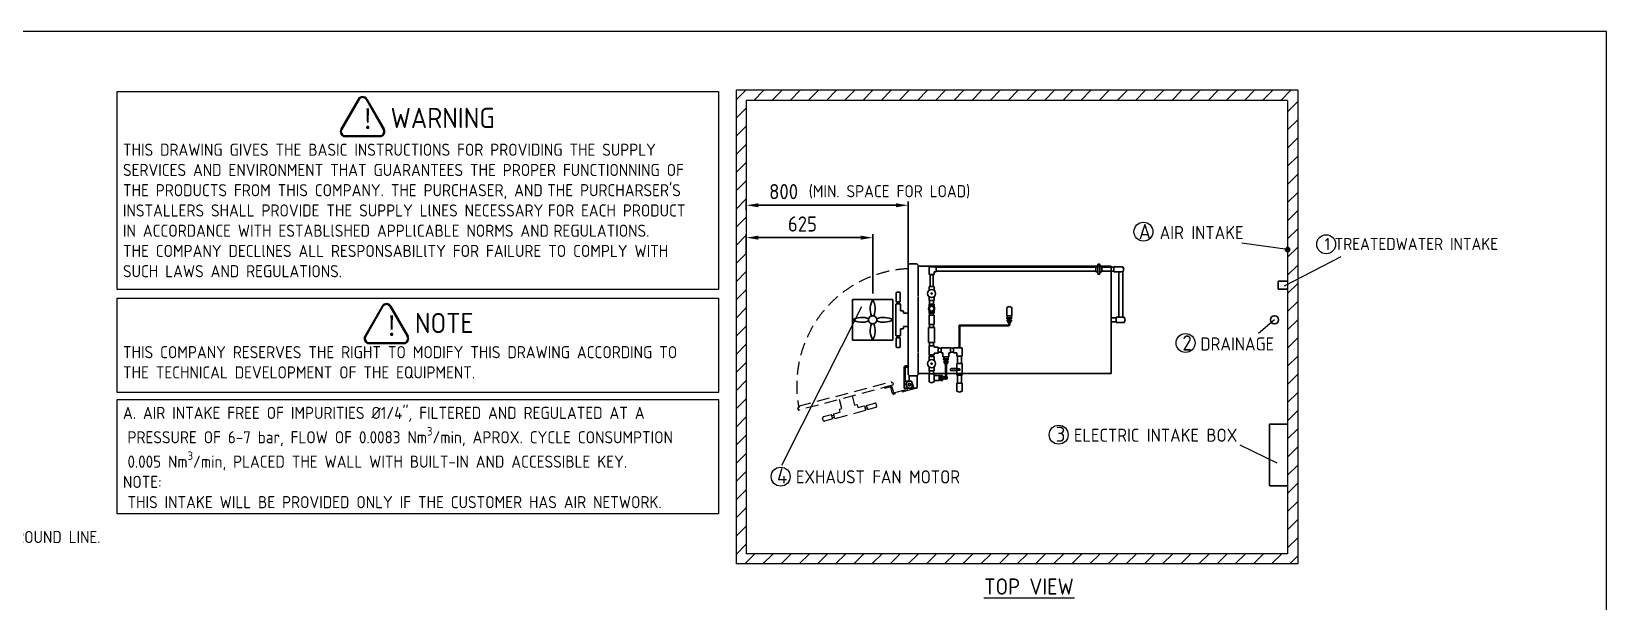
# Model space of a CAD drawing. Header units: millimetres. Extents: x -225174 to -213454, y -21849 to -13609.
# Drawn here: x -221238 to -213454, y -16425 to -13609 of the extents above; entities that cross this region are included whole.
import ezdxf

# ---------------------------------------------------------------- set-up
doc = ezdxf.new("R2010")
doc.units = ezdxf.units.MM
doc.linetypes.add('HIDDEN', pattern=[9.525, 6.35, -3.175])
doc.layers.get('0').update_dxf_attribs({"lineweight": 25})
for name, color, linetype, lineweight in [('D', 3, 'Continuous', 13), ('F', 7, 'Continuous', 15), ('H', 2, 'HIDDEN', 15), ('S', 4, 'Continuous', 15)]:
    doc.layers.add(name, color=color, linetype=linetype, lineweight=lineweight)
doc.styles.get("Standard").update_dxf_attribs({"font": 'KAIU.TTF'})
doc.styles.add('STU25', font='isocp2.shx')
doc.dimstyles.new('STU25', dxfattribs={"dimscale": 30, "dimtxt": 2.5, "dimasz": 2, "dimexe": 0.6, "dimexo": 1, "dimgap": 1, "dimtad": 1, "dimdsep": 46, "dimtxsty": 'STU25', "dimcen": 2, "dimazin": 2, "dimtfac": 1, "dimtmove": 0, "dimatfit": 3, "dimfxl": 0, "dimtolj": 1, "dimtzin": 0, "dimarcsym": 0})

# ---------------------------------------------------------------- blocks, each defined once
blk = doc.blocks.new('521245')
at = {"layer": 'D'}
h = blk.add_hatch(color=11, dxfattribs=at)
edge = h.paths.add_edge_path()
edge.add_line((-242346.7, -14322.6), (-242432.1, -14470.5))
edge.add_arc((-242410.4, -14483), 25, 150, 270)
edge.add_line((-242410.4, -14508), (-242239.7, -14508))
edge.add_arc((-242239.7, -14483), 25, 270, 390)
edge.add_line((-242218.1, -14470.5), (-242303.4, -14322.6))
edge.add_arc((-242325.1, -14335.1), 25, 30, 150)
edge = h.paths.add_edge_path(flags=16)
edge.add_arc((-242325.1, -14335.1), 20, 30, 150)
edge.add_line((-242342.4, -14325.1), (-242427.7, -14473))
edge.add_arc((-242410.4, -14483), 20, 150, 270)
edge.add_line((-242410.4, -14503), (-242239.7, -14503))
edge.add_arc((-242239.7, -14483), 20, 270, 390)
edge.add_line((-242222.4, -14473), (-242307.7, -14325.1))
at = {"layer": 'D', "color": 11}
for p, q in [((-242346.7, -14322.6), (-242432.1, -14470.5)), ((-242342.4, -14325.1), (-242427.7, -14473)), ((-242307.7, -14325.1), (-242222.4, -14473)), ((-242303.4, -14322.6), (-242218.1, -14470.5)), ((-242410.4, -14503), (-242239.7, -14503)), ((-242410.4, -14508), (-242239.7, -14508))]:
    blk.add_line(p, q, dxfattribs=at)
for centre, radius, start, end in [((-242325.1, -14335.1), 25, 30, 150), ((-242325.1, -14335.1), 20, 30, 150), ((-242410.4, -14483), 25, 150, 270), ((-242410.4, -14483), 20, 150, 270), ((-242239.7, -14483), 25, 270, 30), ((-242239.7, -14483), 20, 270, 30)]:
    blk.add_arc(centre, radius, start, end, dxfattribs=at)
at = {"layer": 'D', "color": 11, "insert": (-242333.4, -14369.8), "char_height": 100, "attachment_point": 1, "style": 'STU25'}
blk.add_mtext('{\\f標楷體|b0|i0|c136|p65;!}', dxfattribs=at)
blk = doc.blocks.new('541')
at = {"layer": 'D'}
h = blk.add_hatch(color=11, dxfattribs=at)
edge = h.paths.add_edge_path()
edge.add_line((-239711.4, -15363.8), (-239796.8, -15511.7))
edge.add_arc((-239775.1, -15524.2), 25, 150, 270)
edge.add_line((-239775.1, -15549.2), (-239604.4, -15549.2))
edge.add_arc((-239604.4, -15524.2), 25, 270, 390)
edge.add_line((-239582.8, -15511.7), (-239668.1, -15363.8))
edge.add_arc((-239689.8, -15376.3), 25, 30, 150)
edge = h.paths.add_edge_path(flags=16)
edge.add_arc((-239689.8, -15376.3), 20, 30, 150)
edge.add_line((-239707.1, -15366.3), (-239792.5, -15514.2))
edge.add_arc((-239775.1, -15524.2), 20, 150, 270)
edge.add_line((-239775.1, -15544.2), (-239604.4, -15544.2))
edge.add_arc((-239604.4, -15524.2), 20, 270, 390)
edge.add_line((-239587.1, -15514.2), (-239672.5, -15366.3))
at = {"layer": 'D', "color": 11}
for p, q in [((-239711.4, -15363.8), (-239796.8, -15511.7)), ((-239707.1, -15366.3), (-239792.5, -15514.2)), ((-239672.5, -15366.3), (-239587.1, -15514.2)), ((-239668.1, -15363.8), (-239582.8, -15511.7)), ((-239775.1, -15544.2), (-239604.4, -15544.2)), ((-239775.1, -15549.2), (-239604.4, -15549.2))]:
    blk.add_line(p, q, dxfattribs=at)
for centre, radius, start, end in [((-239689.8, -15376.3), 25, 30, 150), ((-239689.8, -15376.3), 20, 30, 150), ((-239775.1, -15524.2), 25, 150, 270), ((-239775.1, -15524.2), 20, 150, 270), ((-239604.4, -15524.2), 25, 270, 30), ((-239604.4, -15524.2), 20, 270, 30)]:
    blk.add_arc(centre, radius, start, end, dxfattribs=at)
at = {"layer": 'D', "color": 11, "insert": (-239698.1, -15411.1), "char_height": 100, "attachment_point": 1, "style": 'STU25'}
blk.add_mtext('{\\f標楷體|b0|i0|c136|p65;!}', dxfattribs=at)
blk = doc.blocks.new('*D12')
at = {"layer": 'D', "color": 0, "lineweight": -2}
for p, q in [((-217705.5, -14491.5), (-217705.5, -14449.3)), ((-216965.5, -14467.3), (-217645.5, -14467.3)), ((-216905.5, -14786.6), (-216905.5, -14449.3))]:
    blk.add_line(p, q, dxfattribs=at)
at = {"layer": 'D', "color": 0}
for points in [[(-217645.5, -14457.3), (-217645.5, -14477.3), (-217705.5, -14467.3)], [(-216965.5, -14477.3), (-216965.5, -14457.3), (-216905.5, -14467.3)]]:
    blk.add_solid(points, dxfattribs=at)
at = {"layer": 'Defpoints', "color": 0}
for p in [(-217705.5, -14467.3), (-217705.5, -14521.5), (-216905.5, -14816.6)]:
    blk.add_point(p, dxfattribs=at)
at = {"layer": 'D', "color": 0, "insert": (-217520.9, -14399.8), "char_height": 75, "attachment_point": 5, "style": 'STU25'}
blk.add_mtext('\\A1;800', dxfattribs=at)
blk = doc.blocks.new('*D13')
at = {"layer": 'D', "color": 0, "linetype": 'Continuous', "lineweight": -2}
for p, q in [((-217705.5, -14707.8), (-217705.5, -14609.3)), ((-217140.5, -14627.3), (-217645.5, -14627.3)), ((-217080.5, -14903.3), (-217080.5, -14609.3))]:
    blk.add_line(p, q, dxfattribs=at)
at = {"layer": 'D', "color": 0}
for points in [[(-217645.5, -14617.3), (-217645.5, -14637.3), (-217705.5, -14627.3)], [(-217140.5, -14637.3), (-217140.5, -14617.3), (-217080.5, -14627.3)]]:
    blk.add_solid(points, dxfattribs=at)
at = {"layer": 'Defpoints', "color": 0}
for p in [(-217705.5, -14627.3), (-217705.5, -14737.8), (-217080.5, -14933.3)]:
    blk.add_point(p, dxfattribs=at)
at = {"layer": 'D', "color": 0, "insert": (-217427.8, -14559.8), "char_height": 75, "attachment_point": 5, "style": 'STU25'}
blk.add_mtext('\\A1;625', dxfattribs=at)

msp = doc.modelspace()

# ---------------------------------------------------------------- hatches: boundary and pattern name
msp.add_hatch(color=256).paths.add_polyline_path([(-215019.02, -14686.215, 1), (-215040.541, -14686.215, 1)])
at = {"layer": 'H', "linetype": 'HIDDEN', "ltscale": 5}
h = msp.add_hatch(dxfattribs=at)
h.set_pattern_fill('ANSI31', color=256, scale=20, style=0)
h.set_pattern_definition([(45, (-4342.82, 14.26), (-44.90128, 44.90128), [])])
h.paths.add_polyline_path([(-217755.531, -13899.346), (-217755.531, -16239.346), (-214979.781, -16239.346), (-214979.781, -13899.346)])
h.paths.add_polyline_path([(-217705.531, -13949.346), (-217705.531, -16189.346), (-215029.781, -16189.346), (-215029.781, -13949.346)], flags=16)

# ---------------------------------------------------------------- linework, layer by layer
for p, q in [((-216905.527, -14780.846), (-216905.527, -14767.846)), ((-216905.527, -14780.846), (-216905.527, -15298.846)), ((-216893.527, -14755.846), (-216867.527, -14755.846)), ((-216855.527, -14768.346), (-216855.527, -14914.346)), ((-216855.527, -14917.346), (-216855.527, -15191.846)), ((-216417.031, -15022.664), (-216417.031, -15027.664)), ((-216417.031, -15022.664), (-216394.031, -15022.664)), ((-216415.531, -15013.06), (-216395.531, -15013.06)), ((-216415.531, -15022.664), (-216415.531, -15013.06)), ((-216394.531, -15022.664), (-216394.531, -15013.06)), ((-216394.031, -15022.664), (-216394.031, -15027.664)), ((-216804.437, -15145.846), (-216804.437, -15070.846)), ((-216774.437, -15070.846), (-216804.437, -15070.846)), ((-216774.437, -15145.846), (-216774.437, -15070.846)), ((-216653.698, -15059.489), (-216653.698, -15171.037)), ((-216653.698, -15059.489), (-216410.531, -15059.489)), ((-216649.698, -15063.489), (-216649.698, -15171.037)), ((-216649.698, -15063.489), (-216410.531, -15063.489)), ((-216417.031, -15027.664), (-216394.031, -15027.664)), ((-216415.643, -15035.507), (-216415.643, -15039.429)), ((-216415.643, -15035.507), (-216395.271, -15035.507)), ((-216415.643, -15039.429), (-216395.271, -15039.429)), ((-216414.031, -15027.664), (-216414.031, -15031.586)), ((-216414.031, -15031.586), (-216397.031, -15031.586)), ((-216412.643, -15043.351), (-216412.643, -15047.273)), ((-216412.643, -15043.351), (-216398.271, -15043.351)), ((-216412.643, -15047.273), (-216398.271, -15047.273)), ((-216410.031, -15031.586), (-216410.031, -15035.507)), ((-216410.031, -15039.429), (-216410.031, -15043.351)), ((-216407.531, -15056.489), (-216407.531, -15047.273)), ((-216403.531, -15056.489), (-216403.531, -15047.273)), ((-216401.031, -15031.586), (-216401.031, -15035.507)), ((-216401.031, -15039.429), (-216401.031, -15043.351)), ((-216398.271, -15043.351), (-216398.271, -15047.273)), ((-216397.031, -15027.664), (-216397.031, -15031.586)), ((-216395.271, -15035.507), (-216395.271, -15039.429)), ((-215877.604, -15023.346), (-215902.778, -15023.346)), ((-215902.778, -15043.346), (-215877.604, -15043.346)), ((-216774.437, -15145.846), (-216804.437, -15145.846)), ((-216681.16, -15171.037), (-216681.16, -15196.037)), ((-216681.16, -15173.537), (-216681.16, -15193.537)), ((-216855.527, -15194.846), (-216855.527, -15298.346)), ((-216730.048, -15225.64), (-216707.048, -15225.64)), ((-216730.048, -15225.64), (-216730.048, -15230.64)), ((-216730.048, -15230.64), (-216707.048, -15230.64)), ((-216729.048, -15225.64), (-216729.048, -15216.037)), ((-216729.048, -15216.037), (-216709.048, -15216.037)), ((-216728.661, -15238.484), (-216728.661, -15242.406)), ((-216728.661, -15238.484), (-216708.289, -15238.484)), ((-216728.661, -15242.406), (-216708.289, -15242.406)), ((-216727.048, -15230.64), (-216727.048, -15234.562)), ((-216727.048, -15234.562), (-216710.048, -15234.562)), ((-216725.661, -15246.328), (-216725.661, -15250.25)), ((-216725.661, -15246.328), (-216711.289, -15246.328)), ((-216725.661, -15250.25), (-216711.289, -15250.25)), ((-216723.048, -15234.562), (-216723.048, -15238.484)), ((-216723.048, -15242.406), (-216723.048, -15246.328)), ((-216720.475, -15250.25), (-216720.475, -15320.057)), ((-216716.475, -15250.25), (-216716.475, -15320.057)), ((-216714.048, -15234.562), (-216714.048, -15238.484)), ((-216714.048, -15242.406), (-216714.048, -15246.328)), ((-216711.289, -15246.328), (-216711.289, -15250.25)), ((-216710.048, -15230.64), (-216710.048, -15234.562)), ((-216708.289, -15238.484), (-216708.289, -15242.406)), ((-216708.048, -15225.64), (-216708.048, -15216.037)), ((-216707.048, -15225.64), (-216707.048, -15230.64)), ((-216900.527, -15310.846), (-216900.527, -15330.81)), ((-216900.527, -15310.846), (-216860.527, -15310.846)), ((-216900.527, -15330.81), (-216900.527, -15333.236)), ((-216893.527, -15310.846), (-216867.527, -15310.846)), ((-216860.527, -15310.846), (-216860.527, -15364.81)), ((-216860.527, -15330.81), (-216860.527, -15364.81)), ((-216752.555, -15308.557), (-216744.009, -15308.557)), ((-216752.555, -15331.557), (-216744.009, -15331.557)), ((-216744.009, -15307.557), (-216735.611, -15307.557)), ((-216744.009, -15332.557), (-216735.611, -15332.557)), ((-216721.428, -15314.823), (-216735.611, -15314.823)), ((-216721.428, -15325.29), (-216735.611, -15325.29)), ((-216692.142, -15274.355), (-216664.093, -15274.355)), ((-216692.142, -15284.326), (-216664.093, -15284.326)), ((-216664.093, -15274.355), (-216651.593, -15275.896)), ((-216664.093, -15284.326), (-216651.593, -15282.785)), ((-216915.527, -15354.81), (-216915.527, -15351.81)), ((-216915.527, -15355.31), (-216915.527, -15351.81)), ((-216866.527, -15370.81), (-216899.527, -15370.81))]:
    msp.add_line(p, q)
at = {"linetype": 'Continuous'}
for p, q in [((-216855.527, -14768.346), (-215902.778, -14768.346)), ((-216801.937, -14780.846), (-216801.937, -14809.043)), ((-216766.937, -14770.846), (-216791.937, -14770.846)), ((-216766.937, -14795.846), (-216766.937, -14770.846)), ((-215977.445, -14773.346), (-216766.937, -14773.346)), ((-216766.937, -14793.346), (-216766.937, -14773.346)), ((-215977.445, -14770.846), (-215977.445, -14795.846)), ((-215967.445, -14770.846), (-215977.445, -14770.846)), ((-215957.445, -14758.346), (-215967.445, -14758.346)), ((-215967.445, -14808.346), (-215967.445, -14758.346)), ((-215967.445, -14770.846), (-215967.445, -14795.846)), ((-215957.445, -14808.346), (-215957.445, -14758.346)), ((-215947.445, -14770.846), (-215957.445, -14770.846)), ((-215957.445, -14770.846), (-215957.445, -14795.846)), ((-215947.445, -14770.846), (-215947.445, -14795.846)), ((-215889.347, -14773.346), (-215947.445, -14773.346)), ((-215902.778, -15043.346), (-215902.778, -14768.346)), ((-215843.848, -14770.846), (-215889.347, -14770.846)), ((-215889.347, -14770.846), (-215889.347, -14795.846)), ((-215838.848, -14783.346), (-215843.848, -14770.846)), ((-215843.848, -14795.846), (-215838.848, -14783.346)), ((-216776.937, -14809.043), (-216801.937, -14809.043)), ((-216796.937, -14810.846), (-216781.937, -14810.846)), ((-216796.937, -14810.846), (-216796.937, -14868.346)), ((-216781.937, -14810.846), (-216781.937, -14868.346)), ((-216766.937, -14795.846), (-216776.937, -14795.846)), ((-216776.937, -14809.043), (-216776.937, -14795.846)), ((-215977.445, -14793.346), (-216766.937, -14793.346)), ((-215967.445, -14795.846), (-215977.445, -14795.846)), ((-215957.445, -14808.346), (-215967.445, -14808.346)), ((-215947.445, -14795.846), (-215957.445, -14795.846)), ((-215889.347, -14793.346), (-215947.445, -14793.346)), ((-215889.347, -14795.846), (-215843.848, -14795.846)), ((-215864.15, -15020.846), (-215864.15, -14795.846)), ((-215844.15, -15020.846), (-215844.15, -14795.846)), ((-215077.125, -14842.286), (-215077.125, -14882.286)), ((-215077.125, -14842.286), (-215029.781, -14842.286)), ((-217180.531, -14933.346), (-217180.531, -15133.346)), ((-216980.531, -14933.346), (-217180.531, -14933.346)), ((-216980.531, -14933.346), (-216980.531, -15133.346)), ((-216964.991, -14943.83), (-216964.991, -14901.624)), ((-216964.991, -14943.83), (-216943.991, -14943.83)), ((-216959.991, -14896.624), (-216948.991, -14896.624)), ((-216959.241, -14954.596), (-216959.241, -14943.83)), ((-216949.741, -14954.596), (-216949.741, -14943.83)), ((-216943.991, -14943.83), (-216943.991, -14901.624)), ((-216801.937, -14868.346), (-216801.937, -14887.733)), ((-216801.937, -14868.346), (-216776.937, -14868.346)), ((-216801.937, -14918.958), (-216801.937, -14938.346)), ((-216801.937, -14938.346), (-216776.937, -14938.346)), ((-216799.437, -14938.346), (-216799.437, -14955.846)), ((-216779.437, -14938.346), (-216779.437, -14955.846)), ((-216776.937, -14887.733), (-216776.937, -14868.346)), ((-216776.937, -14938.346), (-216776.937, -14918.958)), ((-215077.125, -14882.286), (-215029.781, -14882.286)), ((-216964.491, -14954.596), (-216965.991, -14956.096)), ((-216965.991, -14956.096), (-216965.991, -15110.596)), ((-216964.491, -14954.596), (-216944.491, -14954.596)), ((-216944.491, -14954.596), (-216942.991, -14956.096)), ((-216942.991, -14956.096), (-216942.991, -14988.346)), ((-216942.991, -14988.346), (-216929.491, -14988.346)), ((-216927.991, -14989.846), (-216929.491, -14988.346)), ((-216927.991, -14989.846), (-216927.991, -15000.846)), ((-216927.991, -15000.846), (-216905.527, -15000.846)), ((-216801.937, -14955.846), (-216801.937, -14970.054)), ((-216801.937, -14955.846), (-216776.937, -14955.846)), ((-216801.937, -15000.846), (-216801.937, -14986.637)), ((-216801.937, -15000.846), (-216776.937, -15000.846)), ((-216801.937, -15010.846), (-216776.937, -15010.846)), ((-216801.937, -15010.846), (-216801.937, -15055.846)), ((-216799.437, -15010.846), (-216799.437, -15000.846)), ((-216779.437, -15010.846), (-216779.437, -15000.846)), ((-216776.937, -14970.054), (-216776.937, -14955.846)), ((-216776.937, -15000.846), (-216776.937, -14986.637)), ((-216776.937, -15010.846), (-216776.937, -15055.846)), ((-216405.531, -14968.06), (-216418.031, -14973.06)), ((-216418.031, -14973.06), (-216418.031, -15013.06)), ((-216418.031, -15013.06), (-216393.031, -15013.06)), ((-216393.031, -14973.06), (-216405.531, -14968.06)), ((-216393.031, -15013.06), (-216393.031, -14973.06)), ((-215837.604, -15020.846), (-215877.604, -15020.846)), ((-215877.604, -15020.846), (-215877.604, -15045.846)), ((-215832.604, -15033.346), (-215837.604, -15020.846)), ((-216942.991, -15078.346), (-216942.991, -15110.596)), ((-216929.491, -15078.346), (-216942.991, -15078.346)), ((-216929.491, -15078.346), (-216927.991, -15076.846)), ((-216905.527, -15065.846), (-216927.991, -15065.846)), ((-216927.991, -15065.846), (-216927.991, -15076.846)), ((-216776.937, -15055.846), (-216801.937, -15055.846)), ((-216799.437, -15055.846), (-216799.437, -15070.846)), ((-216779.437, -15055.846), (-216779.437, -15070.846)), ((-215902.778, -15043.346), (-215902.778, -15298.346)), ((-215877.604, -15043.346), (-215877.604, -15023.346)), ((-215877.604, -15045.846), (-215837.604, -15045.846)), ((-215837.604, -15045.846), (-215832.604, -15033.346)), ((-216980.531, -15133.346), (-217180.531, -15133.346)), ((-216964.491, -15112.096), (-216965.991, -15110.596)), ((-216964.991, -15122.861), (-216964.991, -15165.068)), ((-216964.991, -15122.861), (-216943.991, -15122.861)), ((-216944.491, -15112.096), (-216964.491, -15112.096)), ((-216959.991, -15170.068), (-216948.991, -15170.068)), ((-216959.241, -15112.096), (-216959.241, -15122.861)), ((-216949.741, -15112.096), (-216949.741, -15122.861)), ((-216944.491, -15112.096), (-216942.991, -15110.596)), ((-216943.991, -15122.861), (-216943.991, -15165.068)), ((-216801.937, -15206.037), (-216801.937, -15161.037)), ((-216801.937, -15161.037), (-216776.937, -15161.037)), ((-216799.437, -15145.846), (-216799.437, -15161.037)), ((-216779.437, -15145.846), (-216779.437, -15161.037)), ((-216776.937, -15168.537), (-216776.937, -15161.037)), ((-216756.937, -15168.537), (-216776.937, -15168.537)), ((-216756.937, -15198.537), (-216756.937, -15168.537)), ((-216741.548, -15173.537), (-216756.937, -15173.537)), ((-216741.548, -15171.037), (-216696.548, -15171.037)), ((-216741.548, -15171.037), (-216741.548, -15196.037)), ((-216696.548, -15171.037), (-216696.548, -15196.037)), ((-216681.16, -15173.537), (-216696.548, -15173.537)), ((-216681.16, -15171.037), (-216641.093, -15171.037)), ((-216639.093, -15213.151), (-216639.093, -15173.037)), ((-216801.937, -15206.037), (-216776.937, -15206.037)), ((-216801.937, -15214.866), (-216776.937, -15214.866)), ((-216801.937, -15214.866), (-216801.937, -15234.253)), ((-216799.437, -15206.037), (-216799.437, -15214.866)), ((-216779.437, -15206.037), (-216779.437, -15214.866)), ((-216776.937, -15198.537), (-216776.937, -15206.037)), ((-216756.937, -15198.537), (-216776.937, -15198.537)), ((-216776.937, -15234.253), (-216776.937, -15214.866)), ((-216741.548, -15193.537), (-216756.937, -15193.537)), ((-216734.048, -15196.037), (-216741.548, -15196.037)), ((-216734.048, -15216.037), (-216734.048, -15196.037)), ((-216734.048, -15216.037), (-216704.048, -15216.037)), ((-216704.048, -15196.037), (-216696.548, -15196.037)), ((-216704.048, -15216.037), (-216704.048, -15196.037)), ((-216681.16, -15193.537), (-216696.548, -15193.537)), ((-216681.16, -15196.037), (-216664.093, -15196.037)), ((-216664.093, -15196.037), (-216664.093, -15213.151)), ((-216664.093, -15213.151), (-216639.093, -15213.151)), ((-216664.093, -15249.682), (-216664.093, -15307.313)), ((-216664.093, -15249.682), (-216639.093, -15249.682)), ((-216661.593, -15249.682), (-216661.593, -15213.151)), ((-216641.593, -15213.151), (-216639.093, -15213.151)), ((-216641.593, -15249.682), (-216641.593, -15213.151)), ((-216639.093, -15307.313), (-216639.093, -15249.682)), ((-216855.527, -15298.346), (-216799.437, -15298.346)), ((-216801.937, -15265.478), (-216801.937, -15284.866)), ((-216801.937, -15284.866), (-216776.937, -15284.866)), ((-216801.937, -15300.057), (-216801.937, -15340.057)), ((-216776.937, -15300.057), (-216801.937, -15300.057)), ((-216799.437, -15284.866), (-216799.437, -15300.057)), ((-216779.437, -15284.866), (-216779.437, -15300.057)), ((-216779.437, -15298.346), (-215902.778, -15298.346)), ((-216776.937, -15284.866), (-216776.937, -15265.478)), ((-216776.937, -15340.057), (-216776.937, -15300.057)), ((-216752.555, -15307.557), (-216776.937, -15307.557)), ((-216776.937, -15332.557), (-216752.555, -15332.557)), ((-216752.555, -15332.557), (-216752.555, -15307.557)), ((-216744.009, -15332.557), (-216744.009, -15307.557)), ((-216735.611, -15332.557), (-216735.611, -15307.557)), ((-216664.093, -15307.313), (-216639.093, -15307.313)), ((-216661.593, -15307.313), (-216661.593, -15345.999)), ((-216641.593, -15307.313), (-216641.593, -15345.999)), ((-216801.937, -15340.057), (-216789.437, -15345.057)), ((-216789.437, -15345.057), (-216776.937, -15340.057)), ((-216664.093, -15345.956), (-216664.093, -15385.956)), ((-216639.093, -15345.956), (-216664.093, -15345.956)), ((-216664.093, -15385.956), (-216651.593, -15390.956)), ((-216651.593, -15390.956), (-216639.093, -15385.956)), ((-216639.093, -15385.956), (-216639.093, -15345.956))]:
    msp.add_line(p, q, dxfattribs=at)
at = {"ltscale": 10}
for p, q in [((-216925.527, -15370.81), (-216925.527, -15268.81)), ((-216919.527, -15268.81), (-216919.527, -15335.81)), ((-216917.527, -15260.81), (-216905.527, -15260.81)), ((-216905.527, -15266.81), (-216917.527, -15266.81)), ((-216895.527, -15335.81), (-216925.527, -15335.81)), ((-216925.527, -15370.81), (-216895.527, -15370.81)), ((-216885.527, -15360.81), (-216885.527, -15345.81))]:
    msp.add_line(p, q, dxfattribs=at)
msp.add_lwpolyline([(-216720.475, -15314.273), (-216724.484, -15316.588), (-216724.484, -15323.526), (-216718.475, -15326.995), (-216712.466, -15323.526), (-216712.466, -15316.588), (-216716.475, -15314.273)])
at = {"linetype": 'Continuous'}
msp.add_lwpolyline([(-215029.781, -15548.303), (-215119.378, -15548.303), (-215119.378, -15852.991), (-215029.781, -15852.991)], dxfattribs=at)
for centre, radius in [((-215029.781, -14686.215), 10.761), ((-216789.437, -14903.346), 20), ((-216789.437, -14903.346), 3), ((-217080.531, -15033.346), 20), ((-217080.531, -15033.346), 20), ((-217080.531, -15033.346), 20), ((-217080.531, -15033.346), 20), ((-215094.781, -15033.346), 20), ((-216789.437, -15249.866), 20), ((-216789.437, -15249.866), 3), ((-216651.593, -15279.34), 3.445), ((-216899.527, -15353.31), 6.45)]:
    msp.add_circle(centre, radius)
for radius in [15, 11.88]:
    msp.add_circle((-216789.437, -14978.346), radius, dxfattribs=at)
for centre, radius, start, end in [((-216893.527, -14767.846), 12, 90, 180), ((-216867.527, -14767.846), 12, 0, 90), ((-216999.506, -14979.221), 93.11, 150.4818019, 201.9770324), ((-217161.555, -14979.221), 93.11, 338.0229676, 29.5181981), ((-217134.655, -15114.37), 93.11, 68.0229676, 119.5181981), ((-217026.406, -15114.37), 93.11, 60.4818019, 111.9770324), ((-217134.655, -14952.321), 93.11, 240.4818019, 291.9770324), ((-216999.506, -15087.47), 93.11, 158.0229676, 209.5181981), ((-217161.555, -15087.47), 93.11, 330.4818019, 21.9770324), ((-217026.406, -14952.321), 93.11, 248.0229676, 299.5181981), ((-216410.531, -15056.489), 3, 270, 0), ((-216410.531, -15056.489), 7, 270, 0), ((-216893.527, -15298.846), 12, 180, 270), ((-216903.527, -15333.236), 3, 282.1531975, 0), ((-216867.527, -15298.846), 12, 270, 0), ((-216718.475, -15320.057), 2, 180, 0), ((-216692.522, -15279.34), 5, 85.6472011, 274.3527989), ((-216899.527, -15351.81), 16, 102.1531975, 180), ((-216899.527, -15354.81), 16, 180, 270), ((-216866.527, -15364.81), 6, 270, 0)]:
    msp.add_arc(centre, radius, start, end)
for centre, radius, start, end in [((-216791.937, -14780.846), 10, 90, 180), ((-216959.991, -14901.624), 5, 90, 180), ((-216948.991, -14901.624), 5, 0, 90), ((-216959.991, -15165.068), 5, 180, 270), ((-216948.991, -15165.068), 5, 270, 0), ((-216641.093, -15173.037), 2, 0, 90)]:
    msp.add_arc(centre, radius, start, end, dxfattribs=at)
at = {"ltscale": 10}
for centre, radius, start, end in [((-216917.527, -15268.81), 8, 90, 180), ((-216917.527, -15268.81), 2, 90, 180), ((-216895.527, -15345.81), 10, 0, 90), ((-216895.527, -15360.81), 10, 270, 0)]:
    msp.add_arc(centre, radius, start, end, dxfattribs=at)
at = {"layer": 'D'}
for p, q in [((-215029.781, -14686.215), (-215256.477, -14654.753)), ((-215044.806, -14864.806), (-214765.396, -14720.464)), ((-217529.916, -15751.174), (-217133.783, -14967.854)), ((-215266.615, -15651.676), (-215082.765, -15740.615)), ((-216530.802, -16406.241), (-216083.408, -16406.241))]:
    msp.add_line(p, q, dxfattribs=at)
at = {"layer": 'D', "linetype": 'Continuous'}
msp.add_line((-215094.781, -15033.346), (-215173.58, -15101.342), dxfattribs=at)
at = {"layer": 'D', "color": 11}
for points in [[(-220814.597, -13905.955), (-217842.039, -13905.955), (-217842.039, -14883.433), (-220814.597, -14883.433)], [(-220814.597, -14926.511), (-217842.039, -14926.511), (-217842.039, -15392.595), (-220814.597, -15392.595)], [(-220814.597, -15427.765), (-217842.039, -15427.765), (-217842.039, -15992.148), (-220814.597, -15992.148)]]:
    msp.add_lwpolyline(points, close=True, dxfattribs=at)
at = {"layer": 'D'}
for centre in [(-215742.407, -14597.851), (-214839.421, -14660.071), (-215534.373, -15147.765), (-216161.411, -15600.861), (-217535.357, -15808.056)]:
    msp.add_circle(centre, 46.868, dxfattribs=at)
at = {"layer": 'F', "color": 6}
msp.add_lwpolyline([(-225173.93, -13608.75), (-225173.93, -21848.75), (-213453.93, -21848.75), (-213453.93, -13608.75)], close=True, dxfattribs=at)
msp.add_lwpolyline([(-225173.93, -13608.75), (-225173.93, -21848.75), (-213453.93, -21848.75), (-213453.93, -13608.75)], close=True, dxfattribs=at)
at = {"layer": 'H', "ltscale": 10}
for p, q in [((-217446.865, -15460.628), (-216989.982, -15338.207)), ((-216981.201, -15355.524), (-217445.811, -15480.016)), ((-217182.114, -15409.358), (-217169.829, -15455.204)), ((-216995.725, -15359.416), (-217022.771, -15366.662)), ((-217022.771, -15366.662), (-217021.218, -15372.458)), ((-216994.172, -15365.211), (-217021.218, -15372.458)), ((-216984.217, -15394.637), (-216991.722, -15366.625)), ((-216989.982, -15338.207), (-216987.65, -15344.829)), ((-216987.65, -15344.829), (-216982.375, -15343.415)), ((-216985.927, -15365.072), (-216978.421, -15393.084)), ((-216981.15, -15344.122), (-216982.375, -15343.415)), ((-216981.15, -15344.122), (-216979.08, -15351.85)), ((-216975.971, -15394.498), (-216911.254, -15377.158)), ((-216875.894, -15373.894), (-216974.419, -15400.294)), ((-216917.466, -15353.975), (-216909.702, -15382.953)), ((-216895.906, -15337.846), (-216910.395, -15341.728)), ((-216875.894, -15373.894), (-216883.659, -15344.917)), ((-217451.556, -15470.167), (-217450.849, -15468.942)), ((-217451.556, -15470.167), (-217449.485, -15477.895)), ((-217450.849, -15468.942), (-217445.573, -15467.529)), ((-217446.865, -15460.628), (-217445.573, -15467.529)), ((-217271.957, -15498.099), (-217240.806, -15489.752)), ((-217266.004, -15520.315), (-217116.769, -15480.327)), ((-217232.614, -15472.028), (-217244.899, -15426.182)), ((-217243.239, -15474.875), (-217244.3, -15476.712)), ((-217240.806, -15489.752), (-217244.3, -15476.712)), ((-217243.239, -15474.875), (-217232.614, -15472.028)), ((-217169.829, -15455.204), (-217159.204, -15452.357)), ((-217157.367, -15453.418), (-217159.204, -15452.357)), ((-217157.367, -15453.418), (-217153.873, -15466.458)), ((-217153.873, -15466.458), (-217122.722, -15458.111)), ((-217120.884, -15459.172), (-217122.722, -15458.111)), ((-217120.884, -15459.172), (-217115.708, -15478.49)), ((-217119.526, -15464.243), (-217109.127, -15461.457)), ((-217117.067, -15473.419), (-217106.668, -15470.633)), ((-217115.708, -15478.49), (-217116.769, -15480.327)), ((-217110.615, -15455.903), (-217069.847, -15444.979)), ((-217105.18, -15476.187), (-217110.615, -15455.903)), ((-217105.18, -15476.187), (-217064.412, -15465.263)), ((-217060.876, -15459.139), (-217063.723, -15448.514)), ((-217325.003, -15529.912), (-217327.85, -15519.287)), ((-217283.546, -15502.239), (-217324.314, -15513.163)), ((-217278.111, -15522.524), (-217318.879, -15533.448)), ((-217278.111, -15522.524), (-217283.546, -15502.239)), ((-217271.659, -15505.007), (-217282.058, -15507.793)), ((-217269.2, -15514.183), (-217279.599, -15516.97)), ((-217273.018, -15499.936), (-217271.957, -15498.099)), ((-217267.841, -15519.254), (-217273.018, -15499.936)), ((-217267.841, -15519.254), (-217266.004, -15520.315))]:
    msp.add_line(p, q, dxfattribs=at)
msp.add_circle((-216899.527, -15353.31), 6.4, dxfattribs=at)
msp.add_circle((-216899.527, -15353.31), 6.4, dxfattribs=at)
for centre, radius, start, end in [((-216878.485, -15357.817), 577.604, 92.6834683, 190.949507), ((-216993.654, -15367.143), 8, 15, 105), ((-216993.654, -15367.143), 2, 15, 105), ((-216976.489, -15392.567), 8, 195, 285), ((-216981.977, -15352.626), 3, 285, 15), ((-216976.489, -15392.567), 2, 195, 285), ((-216907.807, -15351.387), 10, 105, 195), ((-216893.318, -15347.505), 10, 15, 105), ((-217446.588, -15477.118), 3, 195, 285), ((-217068.553, -15449.808), 5, 15, 105), ((-217065.706, -15460.434), 5, 285, 15), ((-217323.02, -15517.993), 5, 105, 195), ((-217320.173, -15528.618), 5, 195, 285)]:
    msp.add_arc(centre, radius, start, end, dxfattribs=at)
at = {"layer": 'S', "linetype": 'Continuous'}
for p, q in [((-217755.531, -13899.346), (-217755.531, -16239.346)), ((-214979.781, -13899.346), (-217755.531, -13899.346)), ((-214979.781, -13899.346), (-214979.781, -16239.346)), ((-217705.531, -13949.346), (-217705.531, -16189.346)), ((-215029.781, -13949.346), (-217705.531, -13949.346)), ((-215029.781, -13949.346), (-215029.781, -16189.346)), ((-215029.781, -16189.346), (-217705.531, -16189.346)), ((-214979.781, -16239.346), (-217755.531, -16239.346))]:
    msp.add_line(p, q, dxfattribs=at)

# ---------------------------------------------------------------- block references
at = {"layer": 'D'}
for name, p in [('521245', (22723.223, 380.15)), ('541', (20206.212, 398.444))]:
    msp.add_blockref(name, p, dxfattribs=at)

# ---------------------------------------------------------------- texts
at = {"layer": 'D', "color": 11, "attachment_point": 1, "style": 'STU25'}
for s, insert, char_height in [('WARNING', (-219463.124, -13985.787), 100), ('\\A1;\\P\\f標楷體|b0|i0|c136|p65; \\P\\Fisocp2.shx|c136;THIS DRAWING GIVES THE BASIC INSTRUCTIONS FOR PROVIDING THE SUPPLY \\PSERVICES AND ENVIRONMENT THAT GUARANTEES THE PROPER FUNCTIONNING OF \\PTHE PRODUCTS FROM THIS COMPANY. THE PURCHASER, AND\\f???|b0|i0|c0|p65; \\Fisocp2.shx|c136;THE PURCHARSER\'S \\PINSTALLERS SHALL PROVIDE THE SUPPLY LlNES NECESSARY\\f???|b0|i0|c0|p65; \\Fisocp2.shx|c136;FOR EACH PRODUCT \\PIN ACCORDANCE WITH ESTABLlSHED APPLlCABLE NORMS AND\\f???|b0|i0|c0|p65; \\Fisocp2.shx|c136;REGULATIONS. \\PTHE COMPANY DECLlNES ALL RESPONSABILlTY FOR FAILURE TO COMPLY WITH \\PSUCH LAWS AND REGULATIONS.\\P\\P\\P\\PTHIS COMPANY RESERVES THE RIGHT TO MODIFY THIS DRAWING ACCORDING TO \\PTHE TECHNICAL DEVELOPMENT OF THE EQUIPMENT.\\P\\PA. AIR INTAKE FREE OF IMPURITIES %%C1/4"\\fISOCP2|b0|i1|c0|p2;, \\Fisocp2.shx|c136;FILTERED AND REGULATED AT A \\P\\f???|b0|i0|c0|p65; \\Fisocp2.shx|c136;PRESSURE OF 6-7 bar, FLOW OF 0.0083 Nm{\\H0.7x;\\S3^ ;}/min, APROX. CYCLE CONSUMPTION \\P\\f???|b0|i0|c0|p65; \\Fisocp2.shx|c136;0.005 Nm{\\H0.7x;\\S3^ ;}/min, PLACED THE WALL WITH BUILT-IN AND ACCESSIBLE KEY.\\PNOTE:\\P\\f???|b0|i0|c0|p65; \\Fisocp2.shx|c136;THIS INTAKE WILL BE PROVIDED ONLY IF THE CUSTOMER HAS AIR NETWORK.', (-220785.785, -13962.871), 59.999996), ('{\\A1;}\\P{\\A1;\\f標楷體|b0|i0|c136|p65;}\\P{\\A1;\\Fisocp2.shx;1.COLD TREATEDWATER INTAKE OF  SUPPLIED AT TEMPERATURE OF 25°C, }\\P{\\A1;\\F????; }{\\A1;\\Fisocp2.shx;CONSUMPTION PER 8}{\\A1;\\f標楷體|b0|i0|c136|p65;~}{\\A1;\\Fisocp2.shx;10L/CYC, HARDNESS OF WATER}{\\A1;\\f新細明體|b0|i0|c136|p16;≦}{\\A1;\\Fisocp2.shx;0.2°fH(0.02mmol/L)}\\P{\\A1;\\Fisocp2.shx; ,pH 5}{\\A1;\\f標楷體|b0|i0|c136|p65;~}{\\A1;\\Fisocp2.shx;7AND WITH CONDUCTIVITY }{\\A1;\\f新細明體|b0|i0|c136|p16;≦}{\\A1;\\Fisocp2.shx;15}{\\A1;\\f新細明體|b0|i0|c136|p16;μ}{\\A1;\\Fisocp2.shx;S/cm.}\\P{\\A1;\\Fisocp2.shx;NOTE:}\\P{\\A1;\\F????; }{\\A1;\\Fisocp2.shx;EACH TIME THE STEAM GENERATOR IS EMPTIED FOR CLEANING OR MAINTENANCE, }\\P{\\A1;\\F????; }{\\A1;\\Fisocp2.shx;A FURTHER 15 LITER OF WATER ARE NEEDED TO FILL IT UP AGAIN.}\\P{\\A1;\\Fisocp2.shx;2. DRAINAGE PIPE ∅}{\\A1;\\f新細明體|b0|i0|c136|p16;≧}{\\A1;\\Fisocp2.shx;1" METALLIC PIPE, CORROSION RESISTANCE 2"G. AND A }\\P{\\A1;\\F???; }{\\A1;\\Fisocp2.shx;TEMPERATURE OF 100°C ABOVE.}\\P{\\A1;\\Fisocp2.shx;3.ELECTRIC INTAKE ,7kW,WIRE 4 m LONG. (GENERAL POWER SUPPLY TO THE STERILIZER)}\\P{\\A1;\\F????; }\\P{\\A1;\\F????;}\\P{\\A1;\\F????;}\\P{\\A1;\\F????;}\\P{\\A1;\\F????;}\\P{\\A1;\\Fisocp2.shx;NOTE:POWER INPUT MUST BE INSTALLED ACCORDING TO LOCAL APPLICABLE NORMS.}\\P{\\A1;NOTE: ONCE THERE EXISTS REVERSING OF FAN BLADES THAT WILL CAUSED NO VACUUM VALUE, }\\P{\\A1;TURN OFF THE MAIN POWER AND THEN SWITCH ANY TWO LINES OF THE THREE-PHASES EXCEPT GROUND LINE. }\\P{\\A1;YOU MAY HAVE TO REPEAT THIS SWITCHING STEPS FOR TWO TIMES TO MATCH }\\P{\\A1;WITH THE CORRECT ROTATING DIRECTION AS SHOWN ON THE PUMP. }\\P{\\A1;\\Fisocp2.shx;4.CEILING MOUNTED AIR EXTRACTION WITH GRILLE DRAW 300 Kcal/h (LOADING / }\\P{\\A1;\\F???; }{\\A1;\\Fisocp2.shx;UNLOADING AREA).}\\P{\\A1;\\Fisocp2.shx;5.DRAINAGE PIPE AND EXHAUST}{\\A1;\\F????; }{\\A1;\\Fisocp2.shx;CONNECTING PIPE MUST KEEP THE STRAIGHT,}\\P{\\A1;\\F????; }{\\A1;\\Fisocp2.shx;SHALL NOTBE BENT.}\\P{\\A1;\\Fisocp2.shx;}\\P{\\A1;\\Fisocp2.shx;B. THE EQUIPMENT SHALL BE ADJUST TO A ANGLE OF 1°-2° WITH REAR SITE }\\P{\\A1;\\F???; }{\\A1;\\Fisocp2.shx;HIGHER THAN FRONT SITE FOR THE PROPER OPERATION OF DRY AND DRAINAGE.}\\P{\\A1;\\Fisocp2.shx;}\\P{\\A1;\\Fisocp2.shx;IMPORTANT:ENVIRONMENT CONDITIONS IN THE STERILE AREA:}\\P{\\A1;\\Fisocp2.shx;-THE STERILE AREA TEMPERATURE MUST BE }{\\A1;\\f標楷體|b0|i0|c136|p65;≦}{\\A1;\\Fisocp2.shx; 40°C ;HUMIDITY }{\\A1;\\f標楷體|b0|i0|c136|p65;≦}{\\A1;\\Fisocp2.shx; 85%RH}\\P{\\A1;\\Fisocp2.shx;-TO KEEP THESE CONDITIONS IN THE STERILE AREA AND DEPENDING ON THE Kcal. }\\P{\\A1;\\F???; }{\\A1;\\Fisocp2.shx;LOST BY THE EQUIPMENT INDICATED IN THE ITEMS 4 , WE SUGGEST THAT THE }\\P{\\A1;\\F???; }{\\A1;\\Fisocp2.shx;EXTRACTOR AND THE DIAMETER OF THE EXTRACTION TUBE ARE CALCULATED }\\P{\\A1;\\F???; }{\\A1;\\Fisocp2.shx;AND MADE BY A SPECIALIZED COMPANY.}\\P{\\A1;\\Fisocp2.shx;}\\P{\\A1;\\Fisocp2.shx;ATTENTION:}\\P{\\A1;\\Fisocp2.shx;- THE ELECTRIC WIRES TO THE STERILIZER SHOULD BE DRIVEN BY AN HERMETIC }\\P{\\A1;\\F???; }{\\A1;\\Fisocp2.shx;CONDUIT.  }\\P{\\A1;\\Fisocp2.shx;- THE INDICATED AIR EXTRACTION IS ONLY TO DISSIPATE THE HEAT OF THE }\\P{\\A1;\\F???; }{\\A1;\\Fisocp2.shx;MACHINE AND MUST BE INDEPENDENT OF THE CLIMATE CONTROL SYSTEM OF THE }\\P{\\A1;\\F???; }{\\A1;\\Fisocp2.shx;ZONE.}\\P{\\A1;\\Fisocp2.shx;- CHAMBER DIMENSIONS: ∅450x900 mm}\\P{\\A1;\\Fisocp2.shx;- DEVICE OUTSIDE DIMENSIONS: W640mmxH1650mmxD1200mm}\\P{\\A1;\\Fisocp2.shx;- ALL THE OUTLETS MUST BE INSTALLED ACCORDING TO LOCAL APPLICABLE NORMS}\\P{\\A1;\\Fisocp2.shx;- IF THERE IS NO FALSE CEILING, THE AIR EXTRACTION, MUST BE INSTALLED IN THE }\\P{\\A1;\\F???; }{\\A1;\\Fisocp2.shx;WALL, AND HAVE THE SAME CAPACITY AS THOSE OF THE FALSE CEILING, SO THE }\\P{\\A1;\\F???; }{\\A1;\\Fisocp2.shx;AIR CAN BE CARRIED OUTSIDE OF THE BUILDING.  IT ALSO NEEDS TO BE EQUIPPED }\\P{\\A1;\\F???; }{\\A1;\\Fisocp2.shx;WITH A GRILLE.}\\P{\\A1;\\Fisocp2.shx;- THE INSTALLATION UP TO THE MACHINE AS WELL AS THE SUPPLY OF ACCESSIBLE }\\P{\\A1;\\F???; }{\\A1;\\Fisocp2.shx;KEY ACCORDING TO THE SPECIFICATIONS INDICATED IN THE DRAWING, ARE }\\P{\\A1;\\F???; }{\\A1;\\Fisocp2.shx;CHARGEABLE TO THE PURCHASERS. }\\P{\\A1;\\Fisocp2.shx;- IF THERE IS ANY KIND OF PROBLEM DURING INSTALLATION FOR THE VARIOUS }\\P{\\A1;\\F???; }{\\A1;\\Fisocp2.shx;INTAKES NOT INDICATED IN THE DRAWING, PLEASE CONTACT OUR TECHNICAL }\\P{\\A1;\\F???; }{\\A1;\\Fisocp2.shx;SERVICE DEPT. FOR FURTHER ASSISTANCE.}\\P{\\A1;\\Fisocp2.shx;- THE MEASUREMENTS OF THIS DRAWING ARE CONSIDERING FINISHED WALLS.}\\P{\\A1;\\Fisocp2.shx;- THE SPACES OF MAINTENANCE MUST BE SUFFICIENTLY ILLUMINATED.}', (-224723.308, -14276.052), 59.999996), ('NOTE', (-219343.026, -14999.194), 100)]:
    msp.add_mtext(s, dxfattribs=dict(at, insert=insert, char_height=char_height))
at = {"layer": 'D', "color": 11, "attachment_point": 1}
for s, insert, char_height in [('{\\Fisocp2.shx;\\C3;(MIN. SPACE FOR LOAD)}', (-217396.524, -14367.829), 60), ('{\\Fisocp2.shx;\\C3;A \\H0.8667x;AIR INTAKE}', (-215765.875, -14559.729), 75), ('{\\Fisocp2.shx;\\C3;1\\f???|b0|i0|c0|p65; \\Fisocp2.shx;TREATEDWATER INTAKE\\P\\f???|b0|i0|c0|p65; }', (-214846.752, -14628.38), 60), ('{\\Fisocp2.shx;\\C3;2 \\H0.8667x;DRAINAGE }', (-215549.738, -15109.915), 75), ('{\\Fisocp2.shx;\\C3;3 \\H0.8667x;ELECTRIC INTAKE BOX}', (-216175.909, -15560.893), 75), ('{\\Fisocp2.shx;\\C3;4 \\H0.8667x;EXHAUST FAN MOTOR}', (-217553.127, -15766.698), 75), ('{\\Fisocp2.shx;TOP VIEW}', (-216529.821, -16311.051), 80)]:
    msp.add_mtext(s, dxfattribs=dict(at, insert=insert, char_height=char_height))

# ---------------------------------------------------------------- dimensions: what is measured, and where the dimension line sits
at = {"layer": 'D'}
dim = msp.add_linear_dim(base=(-217705.531, -14467.349), p1=(-216905.527, -14816.645), p2=(-217705.531, -14521.478), dimstyle='STU25', dxfattribs=at)
dim.commit()
dim.dimension.update_dxf_attribs({"geometry": '*D12', "text_midpoint": (-217520.874, -14467.349), "dimtype": 160})
at = {"layer": 'D', "linetype": 'Continuous'}
dim = msp.add_linear_dim(base=(-217705.531, -14627.265), p1=(-217080.531, -14933.346), p2=(-217705.531, -14737.846), dimstyle='STU25', dxfattribs=at)
dim.commit()
dim.dimension.update_dxf_attribs({"geometry": '*D13', "text_midpoint": (-217427.789, -14627.265), "dimtype": 160})

doc.saveas('drawing.dxf')
